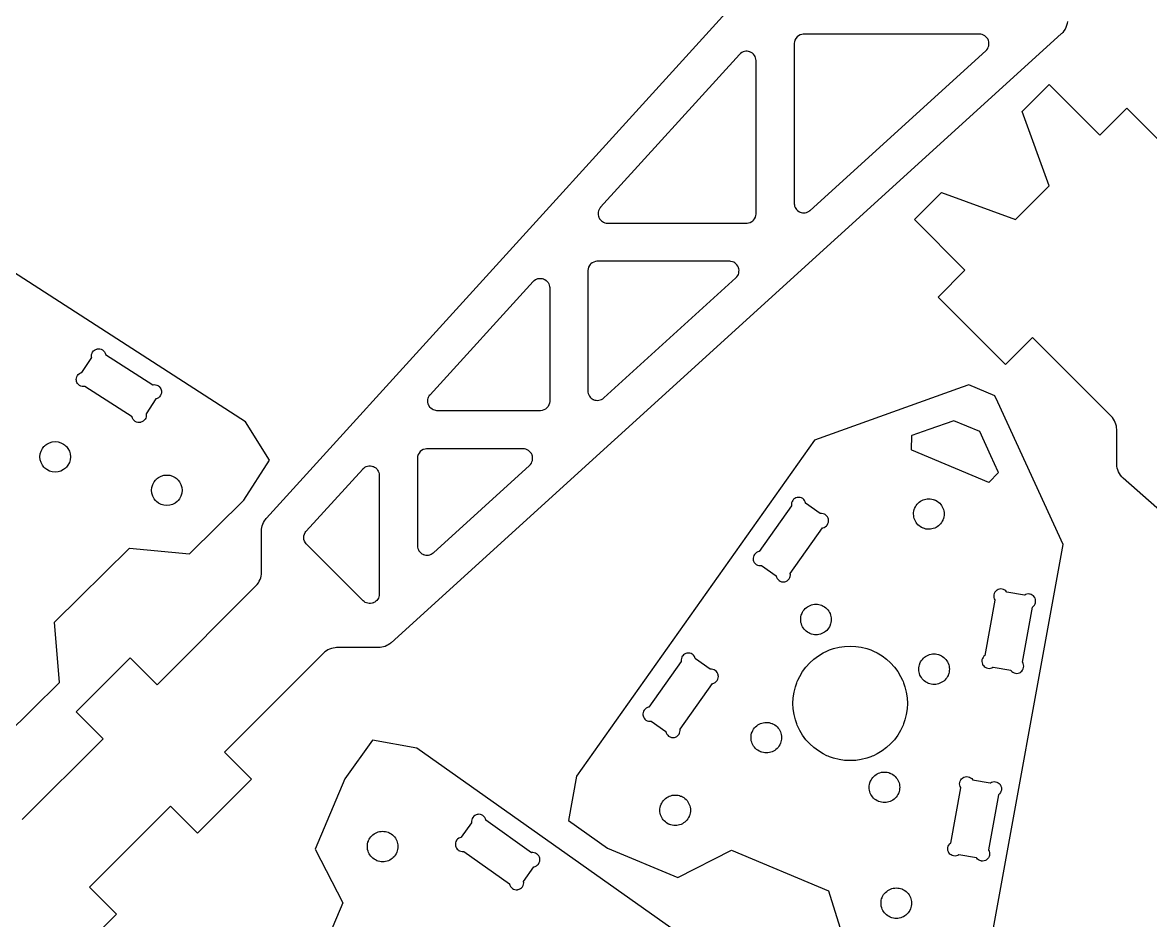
# Model space of a CAD drawing. Extents: x 0 to 997, y 0 to 569.
# Drawn here: x 519.2 to 637.4, y 78.8 to 173 of the extents above; entities that cross this region are included whole.
import ezdxf

# ---------------------------------------------------------------- set-up
doc = ezdxf.new("R2010")
doc.units = 0
doc.layers.get('0').update_dxf_attribs({"linetype": 'CONTINUOUS'})

msp = doc.modelspace()

# ---------------------------------------------------------------- linework, layer by layer
at = {"color": 0}
for points in [[(519.119, 89.4071), (527.606, 97.8924), (524.776, 100.721), (530.433, 106.378), (533.262, 103.549), (543.636, 113.924), (543.672, 113.959), (543.769, 114.07), (543.886, 114.228), (543.986, 114.396), (544.069, 114.572), (544.136, 114.756), (544.183, 114.946), (544.213, 115.14), (544.222, 115.288), (544.222, 115.338), (544.222, 119.678), (544.222, 119.678), (544.222, 119.724), (544.231, 119.863), (544.257, 120.046), (544.299, 120.225), (544.357, 120.399), (544.431, 120.566), (544.519, 120.727), (544.624, 120.879), (544.711, 120.988), (544.742, 121.023), (608.586, 191.283)], [(628.711, 173.072), (628.678, 172.867), (628.625, 172.665), (628.55, 172.472), (628.457, 172.288), (628.344, 172.114), (628.215, 171.951), (628.106, 171.837), (628.067, 171.801), (557.807, 107.958), (557.772, 107.927), (557.664, 107.84), (557.511, 107.736), (557.35, 107.647), (557.182, 107.573), (557.008, 107.515), (556.831, 107.473), (556.647, 107.447), (556.508, 107.438), (556.461, 107.438), (552.122, 107.438), (552.072, 107.438), (551.924, 107.429), (551.731, 107.4), (551.54, 107.352), (551.357, 107.286), (551.181, 107.203), (551.012, 107.102), (550.854, 106.985), (550.743, 106.887), (550.708, 106.852), (540.333, 96.4782), (543.161, 93.6497), (537.506, 87.9928), (534.676, 90.8212), (526.192, 82.336), (529.019, 79.5075), (523.363, 73.8507)], [(686.669, 79.2861), (634.556, 125.195), (634.515, 125.231), (634.403, 125.345), (634.268, 125.509), (634.151, 125.686), (634.056, 125.873), (633.979, 126.069), (633.924, 126.273), (633.889, 126.482), (633.878, 126.643), (633.878, 126.696), (633.878, 130.284), (633.878, 130.284), (633.878, 130.334), (633.868, 130.482), (633.839, 130.676), (633.792, 130.866), (633.725, 131.05), (633.642, 131.226), (633.542, 131.394), (633.425, 131.552), (633.326, 131.664), (633.292, 131.699), (625.039, 139.951), (622.211, 137.123), (615.139, 144.194), (617.968, 147.022), (612.665, 152.326), (615.493, 155.154), (623.269, 152.324), (626.808, 155.864), (623.978, 163.64), (626.807, 166.468), (632.11, 161.165), (634.939, 163.993), (642.01, 156.922)]]:
    msp.add_lwpolyline(points, dxfattribs=at)
for points in [[(600.068, 154.024), (600.068, 153.987), (600.078, 153.878), (600.11, 153.736), (600.16, 153.603), (600.229, 153.478), (600.315, 153.365), (600.417, 153.264), (600.533, 153.179), (600.629, 153.125), (600.662, 153.11), (600.696, 153.094), (600.801, 153.06), (600.943, 153.032), (601.085, 153.024), (601.228, 153.038), (601.365, 153.069), (601.499, 153.122), (601.625, 153.193), (601.713, 153.26), (601.74, 153.283), (620.157, 170.019), (620.185, 170.044), (620.262, 170.131), (620.347, 170.254), (620.412, 170.388), (620.457, 170.529), (620.481, 170.675), (620.482, 170.824), (620.461, 170.974), (620.431, 171.085), (620.417, 171.119), (620.403, 171.156), (620.351, 171.258), (620.267, 171.382), (620.165, 171.492), (620.05, 171.583), (619.922, 171.658), (619.783, 171.714), (619.637, 171.747), (619.522, 171.76), (619.485, 171.76), (601.068, 171.76), (601.017, 171.76), (600.865, 171.739), (600.678, 171.681), (600.508, 171.589), (600.36, 171.467), (600.238, 171.318), (600.146, 171.149), (600.088, 170.961), (600.068, 170.81), (600.068, 170.76), (600.068, 154.024)], [(595.068, 151.947), (595.117, 151.947), (595.264, 151.967), (595.45, 152.024), (595.622, 152.115), (595.74, 152.206), (595.775, 152.24), (595.81, 152.275), (595.9, 152.392), (595.992, 152.564), (596.049, 152.751), (596.068, 152.897), (596.068, 152.947), (596.068, 168.971), (596.068, 169.008), (596.056, 169.124), (596.022, 169.269), (595.967, 169.408), (595.892, 169.536), (595.8, 169.651), (595.69, 169.753), (595.567, 169.837), (595.464, 169.89), (595.428, 169.903), (595.392, 169.917), (595.282, 169.947), (595.132, 169.968), (594.983, 169.967), (594.838, 169.944), (594.696, 169.899), (594.563, 169.833), (594.439, 169.749), (594.353, 169.671), (594.328, 169.643), (579.767, 153.619), (579.742, 153.592), (579.676, 153.504), (579.604, 153.378), (579.553, 153.246), (579.519, 153.107), (579.507, 152.965), (579.515, 152.822), (579.543, 152.681), (579.578, 152.575), (579.593, 152.542), (579.607, 152.508), (579.661, 152.413), (579.747, 152.296), (579.847, 152.194), (579.961, 152.108), (580.086, 152.04), (580.219, 151.989), (580.361, 151.957), (580.471, 151.947), (580.507, 151.947), (595.068, 151.947)], [(523.04, 103.798), (522.522, 110.096), (530.379, 117.871), (536.672, 117.287), (542.35, 122.905), (545.058, 127.108), (542.537, 131.112), (506.257, 154.494), (489.839, 153.864), (489.09, 153.836), (486.994, 151.761), (486.957, 151.014), (486.154, 134.602), (509.153, 98.0785), (513.131, 95.5149), (517.363, 98.179), (523.04, 103.798)], [(593.951, 146.207), (593.979, 146.232), (594.057, 146.318), (594.142, 146.442), (594.207, 146.575), (594.251, 146.717), (594.275, 146.862), (594.276, 147.013), (594.256, 147.161), (594.225, 147.272), (594.211, 147.307), (594.197, 147.343), (594.146, 147.446), (594.061, 147.569), (593.96, 147.679), (593.844, 147.772), (593.717, 147.846), (593.578, 147.901), (593.432, 147.935), (593.317, 147.947), (593.279, 147.947), (579.429, 147.947), (579.381, 147.947), (579.233, 147.928), (579.047, 147.871), (578.875, 147.779), (578.757, 147.689), (578.722, 147.654), (578.688, 147.619), (578.597, 147.501), (578.506, 147.329), (578.449, 147.143), (578.429, 146.996), (578.429, 146.947), (578.429, 134.362), (578.429, 134.326), (578.44, 134.216), (578.472, 134.075), (578.522, 133.941), (578.592, 133.817), (578.678, 133.703), (578.779, 133.603), (578.896, 133.517), (578.992, 133.463), (579.025, 133.448), (579.058, 133.433), (579.164, 133.399), (579.304, 133.37), (579.447, 133.363), (579.589, 133.375), (579.728, 133.408), (579.861, 133.46), (579.986, 133.532), (580.075, 133.598), (580.103, 133.622), (593.951, 146.207)], [(572.69, 145.831), (572.715, 145.86), (572.801, 145.936), (572.925, 146.021), (573.058, 146.087), (573.2, 146.132), (573.346, 146.154), (573.494, 146.157), (573.643, 146.135), (573.754, 146.106), (573.79, 146.092), (573.826, 146.078), (573.928, 146.025), (574.053, 145.94), (574.162, 145.839), (574.254, 145.724), (574.329, 145.596), (574.383, 145.457), (574.418, 145.311), (574.429, 145.196), (574.429, 145.158), (574.429, 133.285), (574.429, 133.236), (574.41, 133.089), (574.354, 132.903), (574.261, 132.73), (574.171, 132.613), (574.136, 132.578), (574.103, 132.543), (573.985, 132.453), (573.813, 132.361), (573.625, 132.305), (573.479, 132.285), (573.429, 132.285), (562.64, 132.285), (562.604, 132.285), (562.494, 132.296), (562.353, 132.327), (562.219, 132.378), (562.096, 132.447), (561.982, 132.533), (561.881, 132.635), (561.796, 132.751), (561.742, 132.847), (561.726, 132.881), (561.711, 132.914), (561.676, 133.019), (561.649, 133.16), (561.642, 133.303), (561.654, 133.445), (561.686, 133.584), (561.739, 133.717), (561.81, 133.842), (561.876, 133.931), (561.901, 133.958), (572.69, 145.831)], [(525.71, 134.82), (525.672, 134.812), (525.558, 134.803), (525.411, 134.816), (525.272, 134.856), (525.144, 134.922), (525.032, 135.012), (524.938, 135.121), (524.864, 135.25), (524.825, 135.357), (524.818, 135.394), (524.81, 135.431), (524.8, 135.545), (524.814, 135.692), (524.854, 135.831), (524.921, 135.959), (525.01, 136.072), (525.119, 136.167), (525.247, 136.239), (525.356, 136.278), (525.392, 136.286), (526.41, 137.865), (526.401, 137.902), (526.393, 138.016), (526.406, 138.163), (526.447, 138.302), (526.512, 138.43), (526.601, 138.543), (526.711, 138.637), (526.84, 138.71), (526.947, 138.748), (526.985, 138.756), (527.022, 138.764), (527.136, 138.774), (527.282, 138.761), (527.422, 138.72), (527.55, 138.654), (527.662, 138.565), (527.757, 138.455), (527.829, 138.326), (527.868, 138.219), (527.876, 138.182), (532.818, 134.997), (532.853, 135.005), (532.964, 135.014), (533.11, 135.002), (533.251, 134.962), (533.351, 134.914), (533.382, 134.895), (533.412, 134.875), (533.499, 134.803), (533.593, 134.691), (533.664, 134.563), (533.701, 134.458), (533.71, 134.423), (533.717, 134.387), (533.726, 134.276), (533.714, 134.13), (533.674, 133.989), (533.626, 133.889), (533.607, 133.858), (533.586, 133.827), (533.514, 133.742), (533.403, 133.648), (533.275, 133.576), (533.171, 133.539), (533.135, 133.531), (532.117, 131.952), (532.125, 131.915), (532.133, 131.801), (532.121, 131.654), (532.081, 131.515), (532.014, 131.387), (531.925, 131.274), (531.815, 131.18), (531.686, 131.107), (531.579, 131.068), (531.542, 131.06), (531.506, 131.052), (531.392, 131.043), (531.244, 131.056), (531.106, 131.097), (530.978, 131.163), (530.864, 131.252), (530.769, 131.362), (530.697, 131.491), (530.658, 131.598), (530.65, 131.635), (525.71, 134.82)], [(587.854, 83.3313), (593.475, 86.2197), (603.665, 81.936), (605.533, 75.8989), (612.897, 72.8033), (617.817, 71.9092), (620.551, 75.7714), (628.269, 118.237), (621.404, 133.165), (621.092, 133.845), (618.372, 134.988), (617.668, 134.736), (602.199, 129.197), (577.256, 93.9725), (576.41, 89.3165), (580.49, 86.4271), (587.854, 83.3313)], [(612.317, 128.198), (612.369, 128.176), (620.425, 124.79), (620.478, 124.767), (621.485, 125.809), (621.461, 125.861), (620.685, 127.551), (619.515, 130.094), (616.796, 131.237), (614.174, 130.298), (612.41, 129.667), (612.356, 129.648), (612.317, 128.198)], [(523.718, 128.57), (523.775, 128.513), (523.922, 128.319), (524.069, 128.04), (524.157, 127.744), (524.186, 127.438), (524.157, 127.133), (524.069, 126.836), (523.922, 126.558), (523.775, 126.364), (523.718, 126.307), (523.66, 126.25), (523.467, 126.102), (523.188, 125.955), (522.892, 125.868), (522.586, 125.838), (522.281, 125.868), (521.983, 125.955), (521.706, 126.102), (521.511, 126.25), (521.454, 126.307), (521.397, 126.364), (521.25, 126.558), (521.103, 126.836), (521.015, 127.133), (520.986, 127.438), (521.015, 127.744), (521.103, 128.04), (521.25, 128.319), (521.397, 128.513), (521.454, 128.57), (521.511, 128.627), (521.706, 128.775), (521.983, 128.921), (522.281, 129.009), (522.586, 129.038), (522.892, 129.009), (523.188, 128.921), (523.467, 128.775), (523.66, 128.627), (523.718, 128.57)], [(572.314, 126.545), (572.342, 126.571), (572.419, 126.656), (572.504, 126.78), (572.569, 126.914), (572.614, 127.055), (572.637, 127.201), (572.639, 127.35), (572.618, 127.499), (572.588, 127.61), (572.574, 127.646), (572.56, 127.681), (572.508, 127.784), (572.424, 127.908), (572.322, 128.017), (572.207, 128.11), (572.079, 128.184), (571.94, 128.239), (571.794, 128.273), (571.679, 128.285), (571.642, 128.285), (561.564, 128.285), (561.514, 128.285), (561.363, 128.265), (561.175, 128.207), (561.004, 128.114), (560.857, 127.992), (560.735, 127.844), (560.642, 127.674), (560.583, 127.487), (560.564, 127.336), (560.564, 127.285), (560.564, 118.128), (560.564, 118.091), (560.575, 117.982), (560.606, 117.841), (560.657, 117.707), (560.725, 117.582), (560.811, 117.469), (560.914, 117.368), (561.029, 117.282), (561.125, 117.228), (561.158, 117.213), (561.193, 117.199), (561.297, 117.164), (561.439, 117.136), (561.582, 117.128), (561.724, 117.141), (561.863, 117.173), (561.996, 117.226), (562.121, 117.297), (562.21, 117.363), (562.236, 117.388), (572.314, 126.545)], [(535.422, 125.067), (535.479, 125.01), (535.626, 124.816), (535.774, 124.538), (535.861, 124.241), (535.89, 123.935), (535.861, 123.63), (535.774, 123.333), (535.626, 123.055), (535.479, 122.861), (535.422, 122.804), (535.365, 122.747), (535.171, 122.599), (534.893, 122.453), (534.596, 122.365), (534.29, 122.335), (533.985, 122.365), (533.689, 122.453), (533.41, 122.599), (533.217, 122.747), (533.16, 122.804), (533.103, 122.861), (532.954, 123.055), (532.808, 123.333), (532.719, 123.63), (532.69, 123.935), (532.719, 124.241), (532.808, 124.538), (532.954, 124.816), (533.103, 125.01), (533.16, 125.067), (533.217, 125.124), (533.41, 125.272), (533.689, 125.418), (533.985, 125.506), (534.29, 125.535), (534.596, 125.506), (534.893, 125.418), (535.171, 125.272), (535.365, 125.124), (535.422, 125.067)], [(554.824, 126.169), (554.849, 126.197), (554.935, 126.274), (555.058, 126.36), (555.192, 126.425), (555.333, 126.47), (555.479, 126.493), (555.629, 126.495), (555.778, 126.474), (555.889, 126.443), (555.924, 126.429), (555.96, 126.416), (556.063, 126.364), (556.186, 126.279), (556.296, 126.178), (556.389, 126.062), (556.463, 125.934), (556.518, 125.796), (556.551, 125.649), (556.564, 125.535), (556.564, 125.497), (556.564, 113.068), (556.564, 113.03), (556.553, 112.918), (556.519, 112.774), (556.467, 112.638), (556.394, 112.512), (556.306, 112.398), (556.2, 112.297), (556.081, 112.211), (555.981, 112.158), (555.946, 112.144), (555.911, 112.129), (555.804, 112.097), (555.658, 112.072), (555.512, 112.069), (555.368, 112.087), (555.228, 112.126), (555.094, 112.184), (554.969, 112.263), (554.883, 112.334), (554.857, 112.361), (548.939, 118.278), (548.904, 118.312), (548.815, 118.429), (548.725, 118.597), (548.668, 118.776), (548.647, 118.961), (548.66, 119.147), (548.707, 119.328), (548.789, 119.5), (548.874, 119.621), (548.907, 119.657), (554.824, 126.169)], [(596.383, 117.524), (596.346, 117.518), (596.238, 117.484), (596.106, 117.417), (595.992, 117.327), (595.897, 117.218), (595.826, 117.093), (595.779, 116.956), (595.76, 116.81), (595.764, 116.696), (595.771, 116.658), (595.776, 116.621), (595.811, 116.512), (595.878, 116.381), (595.967, 116.267), (596.076, 116.173), (596.201, 116.101), (596.339, 116.054), (596.485, 116.035), (596.599, 116.039), (596.636, 116.045), (598.169, 114.96), (598.175, 114.923), (598.21, 114.813), (598.276, 114.682), (598.367, 114.568), (598.475, 114.474), (598.6, 114.403), (598.738, 114.356), (598.883, 114.336), (598.997, 114.341), (599.035, 114.347), (599.072, 114.353), (599.182, 114.387), (599.313, 114.454), (599.426, 114.544), (599.521, 114.653), (599.592, 114.778), (599.639, 114.915), (599.658, 115.061), (599.654, 115.175), (599.647, 115.212), (603.044, 120.01), (603.081, 120.016), (603.188, 120.049), (603.318, 120.115), (603.433, 120.204), (603.51, 120.286), (603.531, 120.316), (603.551, 120.346), (603.604, 120.444), (603.65, 120.583), (603.668, 120.728), (603.664, 120.84), (603.658, 120.876), (603.651, 120.912), (603.619, 121.018), (603.553, 121.149), (603.464, 121.265), (603.382, 121.34), (603.353, 121.362), (603.322, 121.383), (603.224, 121.435), (603.085, 121.481), (602.94, 121.499), (602.829, 121.495), (602.792, 121.489), (601.26, 122.574), (601.253, 122.612), (601.218, 122.721), (601.151, 122.852), (601.063, 122.966), (600.953, 123.06), (600.828, 123.132), (600.692, 123.178), (600.544, 123.198), (600.431, 123.194), (600.393, 123.187), (600.356, 123.181), (600.247, 123.147), (600.115, 123.08), (600.001, 122.99), (599.908, 122.882), (599.836, 122.757), (599.789, 122.619), (599.769, 122.473), (599.774, 122.359), (599.781, 122.322), (596.383, 117.524)], [(615.657, 120.837), (615.642, 120.799), (615.588, 120.689), (615.504, 120.551), (615.408, 120.425), (615.303, 120.309), (615.188, 120.206), (615.063, 120.115), (614.931, 120.036), (614.792, 119.971), (614.647, 119.919), (614.497, 119.881), (614.344, 119.857), (614.19, 119.849), (614.033, 119.855), (613.876, 119.877), (613.721, 119.916), (613.604, 119.955), (613.567, 119.971), (613.529, 119.987), (613.418, 120.041), (613.281, 120.124), (613.154, 120.219), (613.039, 120.325), (612.936, 120.441), (612.844, 120.566), (612.767, 120.698), (612.701, 120.837), (612.649, 120.981), (612.611, 121.13), (612.588, 121.283), (612.579, 121.438), (612.585, 121.594), (612.607, 121.751), (612.646, 121.907), (612.685, 122.024), (612.701, 122.061), (612.717, 122.099), (612.771, 122.209), (612.854, 122.347), (612.949, 122.473), (613.056, 122.589), (613.171, 122.692), (613.296, 122.783), (613.428, 122.862), (613.567, 122.927), (613.711, 122.979), (613.86, 123.017), (614.012, 123.041), (614.168, 123.049), (614.324, 123.043), (614.481, 123.021), (614.637, 122.982), (614.753, 122.943), (614.792, 122.927), (614.829, 122.912), (614.939, 122.857), (615.076, 122.774), (615.203, 122.679), (615.318, 122.573), (615.422, 122.457), (615.512, 122.333), (615.592, 122.2), (615.657, 122.061), (615.71, 121.917), (615.747, 121.768), (615.771, 121.615), (615.779, 121.46), (615.772, 121.304), (615.75, 121.147), (615.713, 120.991), (615.672, 120.874), (615.657, 120.837)], [(625.049, 111.699), (625.079, 111.72), (625.161, 111.795), (625.251, 111.909), (625.319, 112.039), (625.353, 112.145), (625.36, 112.182), (625.367, 112.218), (625.372, 112.329), (625.354, 112.474), (625.31, 112.613), (625.26, 112.712), (625.239, 112.743), (625.217, 112.773), (625.143, 112.855), (625.028, 112.946), (624.897, 113.013), (624.792, 113.047), (624.756, 113.054), (624.719, 113.06), (624.608, 113.066), (624.464, 113.049), (624.324, 113.004), (624.225, 112.953), (624.194, 112.932), (622.346, 113.268), (622.325, 113.299), (622.247, 113.384), (622.132, 113.475), (622.003, 113.54), (621.864, 113.579), (621.721, 113.591), (621.576, 113.576), (621.436, 113.532), (621.333, 113.479), (621.303, 113.458), (621.272, 113.436), (621.188, 113.359), (621.096, 113.243), (621.031, 113.114), (620.992, 112.975), (620.979, 112.832), (620.996, 112.688), (621.039, 112.547), (621.092, 112.445), (621.113, 112.414), (620.061, 106.63), (620.032, 106.61), (619.949, 106.535), (619.858, 106.42), (619.792, 106.29), (619.757, 106.184), (619.751, 106.148), (619.744, 106.112), (619.739, 106.001), (619.756, 105.855), (619.8, 105.716), (619.851, 105.617), (619.872, 105.587), (619.893, 105.556), (619.971, 105.471), (620.086, 105.38), (620.217, 105.315), (620.354, 105.276), (620.499, 105.264), (620.642, 105.28), (620.783, 105.324), (620.885, 105.376), (620.915, 105.397), (622.764, 105.061), (622.786, 105.03), (622.863, 104.946), (622.979, 104.855), (623.108, 104.789), (623.247, 104.75), (623.39, 104.738), (623.533, 104.754), (623.675, 104.798), (623.776, 104.85), (623.807, 104.872), (623.839, 104.893), (623.924, 104.97), (624.014, 105.086), (624.079, 105.216), (624.118, 105.354), (624.131, 105.497), (624.115, 105.642), (624.071, 105.782), (624.019, 105.884), (623.997, 105.915), (625.049, 111.699)], [(603.821, 109.777), (603.806, 109.739), (603.751, 109.629), (603.668, 109.492), (603.574, 109.365), (603.467, 109.25), (603.351, 109.146), (603.226, 109.055), (603.094, 108.977), (602.956, 108.911), (602.811, 108.859), (602.662, 108.821), (602.51, 108.798), (602.354, 108.789), (602.199, 108.795), (602.042, 108.818), (601.885, 108.856), (601.768, 108.895), (601.731, 108.911), (601.693, 108.927), (601.583, 108.981), (601.446, 109.064), (601.319, 109.16), (601.204, 109.266), (601.1, 109.381), (601.01, 109.506), (600.931, 109.638), (600.865, 109.777), (600.813, 109.922), (600.775, 110.071), (600.751, 110.223), (600.743, 110.378), (600.75, 110.534), (600.772, 110.691), (600.81, 110.847), (600.85, 110.964), (600.865, 111.002), (600.881, 111.039), (600.935, 111.15), (601.018, 111.287), (601.114, 111.414), (601.219, 111.529), (601.335, 111.632), (601.46, 111.723), (601.592, 111.802), (601.731, 111.868), (601.875, 111.919), (602.025, 111.957), (602.176, 111.981), (602.332, 111.99), (602.489, 111.983), (602.646, 111.961), (602.801, 111.922), (602.918, 111.883), (602.956, 111.868), (602.993, 111.852), (603.104, 111.797), (603.242, 111.714), (603.368, 111.619), (603.483, 111.513), (603.586, 111.397), (603.678, 111.273), (603.756, 111.14), (603.821, 111.002), (603.874, 110.857), (603.911, 110.708), (603.935, 110.556), (603.943, 110.401), (603.938, 110.244), (603.915, 110.087), (603.876, 109.931), (603.838, 109.815), (603.821, 109.777)], [(591.488, 103.688), (591.525, 103.694), (591.633, 103.728), (591.765, 103.795), (591.879, 103.885), (591.974, 103.994), (592.044, 104.118), (592.092, 104.256), (592.111, 104.402), (592.107, 104.516), (592.1, 104.553), (592.094, 104.591), (592.06, 104.7), (591.993, 104.831), (591.903, 104.945), (591.794, 105.039), (591.669, 105.111), (591.532, 105.157), (591.386, 105.177), (591.272, 105.173), (591.235, 105.166), (589.701, 106.252), (589.696, 106.288), (589.662, 106.394), (589.597, 106.525), (589.507, 106.641), (589.425, 106.717), (589.396, 106.738), (589.365, 106.759), (589.267, 106.811), (589.128, 106.857), (588.983, 106.875), (588.872, 106.871), (588.836, 106.865), (588.8, 106.859), (588.693, 106.826), (588.563, 106.76), (588.447, 106.671), (588.371, 106.589), (588.35, 106.559), (588.329, 106.529), (588.276, 106.431), (588.231, 106.292), (588.213, 106.147), (588.217, 106.036), (588.222, 105.999), (584.825, 101.202), (584.789, 101.195), (584.679, 101.161), (584.547, 101.094), (584.433, 101.005), (584.34, 100.896), (584.268, 100.771), (584.222, 100.634), (584.203, 100.488), (584.207, 100.373), (584.213, 100.336), (584.219, 100.299), (584.253, 100.19), (584.319, 100.058), (584.41, 99.9442), (584.518, 99.8503), (584.643, 99.7787), (584.781, 99.7319), (584.926, 99.7126), (585.042, 99.7167), (585.078, 99.7231), (586.611, 98.6374), (586.618, 98.6013), (586.65, 98.495), (586.717, 98.364), (586.806, 98.2485), (586.887, 98.1729), (586.918, 98.1517), (586.947, 98.1304), (587.046, 98.0786), (587.185, 98.0324), (587.329, 98.014), (587.44, 98.0183), (587.478, 98.0244), (587.514, 98.0307), (587.619, 98.0636), (587.75, 98.129), (587.867, 98.2188), (587.942, 98.3004), (587.963, 98.3303), (587.985, 98.3603), (588.036, 98.4587), (588.082, 98.5976), (588.1, 98.7428), (588.096, 98.8539), (588.09, 98.8901), (591.488, 103.688)], [(611.476, 99.2972), (611.419, 99.1603), (611.222, 98.7607), (610.918, 98.2553), (610.568, 97.7843), (610.175, 97.3507), (609.742, 96.9575), (609.271, 96.6076), (608.765, 96.3042), (608.365, 96.1068), (608.229, 96.0501), (608.092, 95.9933), (607.669, 95.8503), (607.097, 95.7075), (606.517, 95.6219), (605.932, 95.5933), (605.347, 95.6219), (604.768, 95.7075), (604.196, 95.8503), (603.774, 95.9933), (603.636, 96.0501), (603.5, 96.1068), (603.1, 96.3042), (602.594, 96.6076), (602.124, 96.9575), (601.69, 97.3507), (601.297, 97.7843), (600.947, 98.2553), (600.643, 98.7607), (600.446, 99.1603), (600.389, 99.2972), (600.332, 99.4343), (600.189, 99.8564), (600.047, 100.428), (599.961, 101.009), (599.932, 101.593), (599.961, 102.178), (600.047, 102.758), (600.189, 103.33), (600.332, 103.753), (600.389, 103.889), (600.446, 104.027), (600.643, 104.426), (600.947, 104.932), (601.297, 105.403), (601.69, 105.836), (602.124, 106.229), (602.594, 106.579), (603.1, 106.883), (603.5, 107.08), (603.636, 107.137), (603.774, 107.193), (604.196, 107.337), (604.768, 107.479), (605.347, 107.565), (605.932, 107.593), (606.517, 107.565), (607.097, 107.479), (607.669, 107.337), (608.092, 107.193), (608.229, 107.137), (608.365, 107.08), (608.765, 106.883), (609.271, 106.579), (609.742, 106.229), (610.175, 105.836), (610.568, 105.403), (610.918, 104.932), (611.222, 104.426), (611.419, 104.027), (611.476, 103.889), (611.532, 103.753), (611.675, 103.33), (611.818, 102.758), (611.904, 102.178), (611.932, 101.593), (611.904, 101.009), (611.818, 100.428), (611.675, 99.8564), (611.532, 99.4343), (611.476, 99.2972)], [(616.207, 104.57), (616.19, 104.532), (616.136, 104.422), (616.053, 104.285), (615.958, 104.158), (615.851, 104.043), (615.736, 103.94), (615.611, 103.848), (615.479, 103.77), (615.34, 103.704), (615.196, 103.653), (615.047, 103.614), (614.894, 103.591), (614.74, 103.582), (614.583, 103.589), (614.426, 103.611), (614.271, 103.649), (614.154, 103.689), (614.117, 103.704), (614.078, 103.72), (613.968, 103.775), (613.831, 103.858), (613.704, 103.953), (613.589, 104.059), (613.485, 104.175), (613.394, 104.299), (613.315, 104.431), (613.25, 104.57), (613.199, 104.715), (613.16, 104.864), (613.136, 105.016), (613.128, 105.171), (613.135, 105.328), (613.157, 105.485), (613.196, 105.641), (613.235, 105.757), (613.25, 105.795), (613.265, 105.833), (613.321, 105.943), (613.404, 106.08), (613.499, 106.207), (613.604, 106.322), (613.721, 106.426), (613.844, 106.517), (613.978, 106.595), (614.117, 106.661), (614.261, 106.713), (614.41, 106.751), (614.563, 106.774), (614.717, 106.783), (614.874, 106.776), (615.031, 106.754), (615.186, 106.716), (615.303, 106.676), (615.34, 106.661), (615.378, 106.645), (615.489, 106.591), (615.626, 106.507), (615.753, 106.412), (615.868, 106.306), (615.971, 106.191), (616.063, 106.066), (616.142, 105.934), (616.207, 105.795), (616.258, 105.65), (616.296, 105.501), (616.319, 105.349), (616.329, 105.194), (616.322, 105.037), (616.3, 104.881), (616.261, 104.725), (616.222, 104.608), (616.207, 104.57)], [(598.615, 97.3918), (598.599, 97.3542), (598.544, 97.2439), (598.461, 97.1064), (598.367, 96.9799), (598.26, 96.8646), (598.144, 96.7611), (598.019, 96.67), (597.887, 96.5914), (597.749, 96.526), (597.604, 96.474), (597.456, 96.4361), (597.303, 96.4125), (597.147, 96.4037), (596.992, 96.4103), (596.835, 96.4326), (596.679, 96.471), (596.563, 96.5103), (596.524, 96.526), (596.486, 96.5417), (596.376, 96.5963), (596.239, 96.6794), (596.113, 96.7746), (595.997, 96.8804), (595.893, 96.9963), (595.803, 97.1208), (595.724, 97.2529), (595.658, 97.3918), (595.607, 97.5364), (595.568, 97.6854), (595.544, 97.8381), (595.536, 97.9929), (595.543, 98.1493), (595.565, 98.3061), (595.603, 98.4622), (595.643, 98.5786), (595.658, 98.6164), (595.674, 98.6543), (595.729, 98.7644), (595.811, 98.9019), (595.907, 99.0285), (596.012, 99.1438), (596.129, 99.2472), (596.253, 99.3383), (596.385, 99.4169), (596.524, 99.4824), (596.668, 99.5343), (596.818, 99.5722), (596.971, 99.5958), (597.125, 99.6046), (597.282, 99.5981), (597.439, 99.5757), (597.594, 99.5374), (597.711, 99.4981), (597.749, 99.4824), (597.786, 99.4668), (597.897, 99.4122), (598.035, 99.3289), (598.161, 99.2339), (598.276, 99.1279), (598.379, 99.0122), (598.471, 98.8876), (598.55, 98.7554), (598.615, 98.6165), (598.667, 98.4719), (598.704, 98.3229), (598.728, 98.1704), (598.738, 98.0154), (598.731, 97.859), (598.708, 97.7022), (598.669, 97.5463), (598.631, 97.4297), (598.615, 97.3918)], [(549.856, 86.3106), (552.743, 80.6897), (548.46, 70.5), (542.422, 68.6315), (539.326, 61.2681), (538.433, 56.3488), (542.294, 53.6139), (584.761, 45.8951), (599.689, 52.7604), (600.369, 53.0735), (601.512, 55.7921), (601.26, 56.4972), (595.721, 71.9664), (560.496, 96.9088), (555.84, 97.755), (552.951, 93.6744), (549.856, 86.3106)], [(611, 92.1851), (610.985, 92.1474), (610.929, 92.0372), (610.846, 91.8997), (610.751, 91.7732), (610.646, 91.6579), (610.529, 91.5544), (610.406, 91.4633), (610.272, 91.3847), (610.133, 91.3193), (609.989, 91.2674), (609.84, 91.2294), (609.688, 91.2058), (609.533, 91.1971), (609.376, 91.2036), (609.219, 91.226), (609.064, 91.2643), (608.947, 91.3036), (608.91, 91.3192), (608.872, 91.3349), (608.761, 91.3894), (608.624, 91.4728), (608.497, 91.5678), (608.382, 91.6737), (608.279, 91.7896), (608.188, 91.914), (608.108, 92.0463), (608.043, 92.1851), (607.992, 92.3297), (607.954, 92.4788), (607.931, 92.6313), (607.921, 92.7862), (607.928, 92.9426), (607.95, 93.0994), (607.989, 93.2554), (608.028, 93.3719), (608.043, 93.4097), (608.06, 93.4475), (608.114, 93.5578), (608.197, 93.6951), (608.292, 93.8218), (608.399, 93.9369), (608.514, 94.0404), (608.639, 94.1317), (608.771, 94.2103), (608.91, 94.2757), (609.054, 94.3276), (609.203, 94.3656), (609.356, 94.3892), (609.511, 94.3978), (609.667, 94.3914), (609.824, 94.369), (609.979, 94.3307), (610.096, 94.2914), (610.133, 94.2757), (610.172, 94.26), (610.282, 94.2054), (610.419, 94.1222), (610.546, 94.0272), (610.661, 93.9211), (610.765, 93.8054), (610.856, 93.6808), (610.935, 93.5486), (611, 93.4097), (611.051, 93.2653), (611.09, 93.1163), (611.114, 92.9638), (611.122, 92.8088), (611.115, 92.6522), (611.093, 92.4956), (611.054, 92.3396), (611.015, 92.2229), (611, 92.1851)], [(617.536, 92.7367), (617.515, 92.7678), (617.463, 92.8697), (617.418, 93.0103), (617.403, 93.1544), (617.415, 93.2978), (617.454, 93.4363), (617.519, 93.5657), (617.611, 93.6818), (617.694, 93.7587), (617.726, 93.7803), (617.757, 93.8018), (617.858, 93.8539), (618, 93.8981), (618.143, 93.9138), (618.287, 93.9015), (618.425, 93.8625), (618.556, 93.7971), (618.671, 93.7063), (618.749, 93.6217), (618.769, 93.5906), (620.618, 93.2546), (620.649, 93.2761), (620.751, 93.3282), (620.892, 93.3724), (621.036, 93.3881), (621.179, 93.376), (621.318, 93.3368), (621.447, 93.2714), (621.563, 93.1806), (621.64, 93.096), (621.661, 93.065), (621.683, 93.0339), (621.735, 92.9321), (621.779, 92.7914), (621.794, 92.6474), (621.783, 92.5039), (621.743, 92.3654), (621.678, 92.2361), (621.588, 92.12), (621.503, 92.0429), (621.472, 92.0214), (620.421, 86.2375), (620.442, 86.2074), (620.492, 86.1083), (620.537, 85.969), (620.554, 85.8236), (620.549, 85.7126), (620.542, 85.6764), (620.535, 85.6403), (620.501, 85.5344), (620.435, 85.4043), (620.343, 85.2896), (620.261, 85.2149), (620.231, 85.1939), (620.2, 85.1731), (620.101, 85.1222), (619.963, 85.0775), (619.817, 85.0607), (619.706, 85.0661), (619.669, 85.0726), (619.633, 85.0792), (619.528, 85.1132), (619.397, 85.1801), (619.283, 85.2711), (619.208, 85.3535), (619.188, 85.3836), (617.339, 85.7196), (617.308, 85.6981), (617.206, 85.6461), (617.065, 85.6019), (616.921, 85.5863), (616.778, 85.5983), (616.639, 85.6374), (616.51, 85.7028), (616.394, 85.7936), (616.317, 85.8782), (616.296, 85.9092), (616.274, 85.9403), (616.222, 86.0422), (616.178, 86.1828), (616.162, 86.3269), (616.174, 86.4703), (616.214, 86.6089), (616.279, 86.7382), (616.369, 86.8543), (616.454, 86.9312), (616.485, 86.9528), (617.536, 92.7367)], [(589.061, 89.7753), (589.046, 89.7376), (588.992, 89.6274), (588.908, 89.4899), (588.814, 89.3633), (588.707, 89.2481), (588.592, 89.1447), (588.467, 89.0535), (588.335, 88.975), (588.196, 88.9094), (588.051, 88.8575), (587.903, 88.8196), (587.75, 88.7961), (587.594, 88.7874), (587.439, 88.7939), (587.282, 88.8161), (587.125, 88.8544), (587.008, 88.8939), (586.971, 88.9094), (586.933, 88.9251), (586.824, 88.9797), (586.686, 89.0629), (586.56, 89.1581), (586.444, 89.264), (586.34, 89.3797), (586.249, 89.5043), (586.171, 89.6365), (586.106, 89.7754), (586.053, 89.9199), (586.015, 90.0689), (585.992, 90.2215), (585.983, 90.3765), (585.99, 90.5329), (586.012, 90.6896), (586.05, 90.8457), (586.09, 90.9622), (586.106, 91), (586.121, 91.0378), (586.175, 91.1479), (586.258, 91.2854), (586.354, 91.4119), (586.46, 91.5272), (586.575, 91.6307), (586.7, 91.7219), (586.832, 91.8004), (586.971, 91.8658), (587.115, 91.9178), (587.265, 91.9558), (587.417, 91.9793), (587.572, 91.9881), (587.729, 91.9815), (587.886, 91.9592), (588.042, 91.9208), (588.158, 91.8815), (588.196, 91.8658), (588.233, 91.8501), (588.344, 91.7957), (588.481, 91.7125), (588.608, 91.6174), (588.724, 91.5114), (588.826, 91.3956), (588.918, 91.2711), (588.996, 91.1389), (589.061, 91), (589.114, 90.8554), (589.151, 90.7064), (589.175, 90.5539), (589.183, 90.3989), (589.178, 90.2425), (589.156, 90.0857), (589.117, 89.9297), (589.078, 89.8132), (589.061, 89.7753)], [(570.211, 82.6776), (570.218, 82.6404), (570.251, 82.5313), (570.318, 82.3999), (570.408, 82.2858), (570.517, 82.1919), (570.642, 82.1203), (570.779, 82.0736), (570.925, 82.0543), (571.04, 82.0583), (571.078, 82.0647), (571.114, 82.0711), (571.224, 82.1051), (571.356, 82.1719), (571.469, 82.2617), (571.563, 82.3706), (571.635, 82.4954), (571.681, 82.6326), (571.7, 82.7787), (571.696, 82.8931), (571.69, 82.9303), (572.776, 84.4636), (572.813, 84.4697), (572.918, 84.5026), (573.049, 84.5682), (573.165, 84.6579), (573.24, 84.7394), (573.261, 84.7694), (573.283, 84.7994), (573.335, 84.8978), (573.381, 85.0367), (573.399, 85.1818), (573.394, 85.2929), (573.389, 85.3292), (573.382, 85.3654), (573.35, 85.4717), (573.283, 85.6025), (573.194, 85.7181), (573.113, 85.7936), (573.083, 85.8149), (573.053, 85.8361), (572.954, 85.8881), (572.815, 85.9342), (572.671, 85.9525), (572.56, 85.9483), (572.524, 85.9421), (567.725, 89.3393), (567.719, 89.3765), (567.685, 89.4857), (567.618, 89.6172), (567.528, 89.7311), (567.419, 89.8251), (567.294, 89.8967), (567.157, 89.9433), (567.011, 89.9628), (566.897, 89.9586), (566.86, 89.9522), (566.822, 89.946), (566.714, 89.9118), (566.582, 89.845), (566.468, 89.7554), (566.374, 89.6464), (566.303, 89.5215), (566.256, 89.3843), (566.236, 89.2382), (566.24, 89.1239), (566.247, 89.0867), (565.161, 87.5533), (565.125, 87.5472), (565.018, 87.5143), (564.887, 87.4488), (564.772, 87.3592), (564.697, 87.2775), (564.675, 87.2475), (564.654, 87.2175), (564.603, 87.1192), (564.556, 86.9803), (564.537, 86.8351), (564.542, 86.724), (564.549, 86.6878), (564.554, 86.6515), (564.588, 86.5454), (564.653, 86.4144), (564.743, 86.2989), (564.824, 86.2233), (564.854, 86.2021), (564.883, 86.1808), (564.982, 86.129), (565.121, 86.0828), (565.267, 86.0644), (565.378, 86.0686), (565.414, 86.0749), (570.211, 82.6776)], [(556.299, 85.1032), (556.261, 85.1189), (556.151, 85.1735), (556.014, 85.2567), (555.887, 85.3517), (555.772, 85.4578), (555.668, 85.5735), (555.578, 85.6981), (555.499, 85.8303), (555.433, 85.9692), (555.381, 86.1136), (555.343, 86.2626), (555.319, 86.4151), (555.311, 86.5701), (555.318, 86.7267), (555.34, 86.8833), (555.378, 87.0394), (555.418, 87.156), (555.433, 87.1938), (555.449, 87.2315), (555.503, 87.3417), (555.586, 87.4792), (555.682, 87.6057), (555.787, 87.721), (555.903, 87.8244), (556.028, 87.9157), (556.16, 87.9942), (556.299, 88.0596), (556.443, 88.1115), (556.593, 88.1496), (556.744, 88.1731), (556.9, 88.1818), (557.057, 88.1753), (557.214, 88.1529), (557.369, 88.1146), (557.486, 88.0753), (557.524, 88.0596), (557.561, 88.0439), (557.672, 87.9893), (557.81, 87.9061), (557.936, 87.8111), (558.051, 87.7051), (558.154, 87.5893), (558.246, 87.4647), (558.324, 87.3326), (558.389, 87.1938), (558.442, 87.0492), (558.479, 86.9001), (558.503, 86.7476), (558.511, 86.5926), (558.506, 86.4363), (558.483, 86.2794), (558.444, 86.1235), (558.406, 86.0069), (558.389, 85.969), (558.374, 85.9312), (558.319, 85.8211), (558.236, 85.6836), (558.142, 85.5571), (558.035, 85.4418), (557.919, 85.3385), (557.794, 85.2472), (557.662, 85.1686), (557.524, 85.1032), (557.379, 85.0512), (557.231, 85.0133), (557.078, 84.9899), (556.922, 84.9811), (556.767, 84.9876), (556.61, 85.0099), (556.453, 85.0482), (556.338, 85.0875), (556.299, 85.1032)], [(612.243, 80.031), (612.226, 79.9933), (612.172, 79.8831), (612.089, 79.7456), (611.994, 79.619), (611.887, 79.5038), (611.772, 79.4004), (611.647, 79.3092), (611.515, 79.2307), (611.376, 79.1651), (611.232, 79.1132), (611.083, 79.0753), (610.931, 79.0518), (610.775, 79.0431), (610.619, 79.0496), (610.463, 79.0718), (610.307, 79.1101), (610.19, 79.1496), (610.153, 79.1651), (610.114, 79.1808), (610.004, 79.2354), (609.867, 79.3186), (609.74, 79.4138), (609.625, 79.5197), (609.521, 79.6354), (609.431, 79.76), (609.351, 79.8922), (609.286, 80.0311), (609.235, 80.1756), (609.196, 80.3246), (609.172, 80.4772), (609.164, 80.6322), (609.171, 80.7886), (609.193, 80.9453), (609.232, 81.1014), (609.271, 81.2179), (609.286, 81.2557), (609.301, 81.2935), (609.357, 81.4036), (609.44, 81.5411), (609.535, 81.6676), (609.64, 81.7829), (609.757, 81.8864), (609.881, 81.9776), (610.014, 82.0561), (610.153, 82.1215), (610.297, 82.1735), (610.446, 82.2115), (610.599, 82.235), (610.753, 82.2437), (610.91, 82.2372), (611.067, 82.215), (611.222, 82.1765), (611.339, 82.1372), (611.376, 82.1215), (611.414, 82.106), (611.525, 82.0514), (611.662, 81.9682), (611.789, 81.8731), (611.904, 81.7671), (612.007, 81.6513), (612.099, 81.5268), (612.178, 81.3946), (612.243, 81.2557), (612.294, 81.1111), (612.332, 80.9621), (612.356, 80.8096), (612.365, 80.6546), (612.358, 80.4982), (612.336, 80.3414), (612.297, 80.1854), (612.258, 80.0689), (612.243, 80.031)]]:
    msp.add_lwpolyline(points, close=True, dxfattribs=at)

doc.saveas('drawing.dxf')
